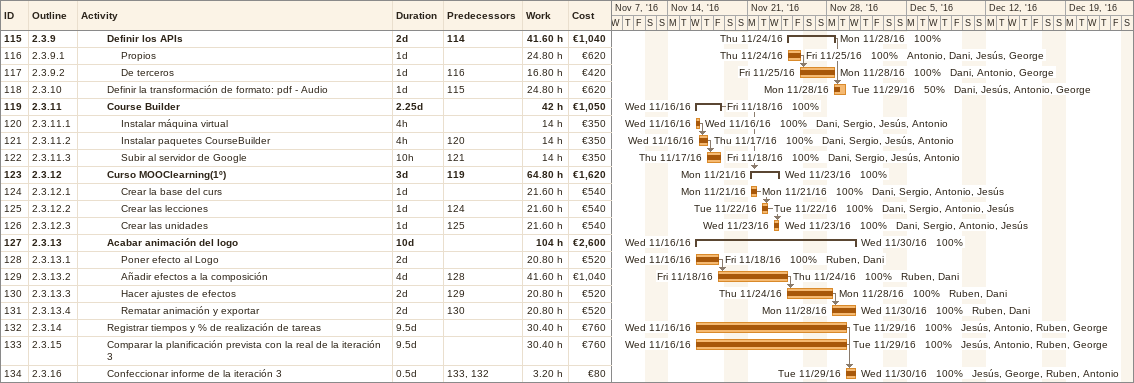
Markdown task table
| ID | WBS | Task | Duration | Start | Finish | Predecessors | Resources | % complete | Work (h) | Cost (€) |
|---|---|---|---|---|---|---|---|---|---|---|
| 115 | 2.3.9 | **Definir los APIs** | 2d | 2016-11-24 | 2016-11-28 | 114 |  | 100 | 41.60 | 1040 |
| 116 | 2.3.9.1 | Propios | 1d | 2016-11-24 | 2016-11-25 |  | Antonio, Dani, Jesús, George | 100 | 24.80 | 620 |
| 117 | 2.3.9.2 | De terceros | 1d | 2016-11-25 | 2016-11-28 | 116 | Dani, Antonio, George | 100 | 16.80 | 420 |
| 118 | 2.3.10 | Definir la transformación de formato: pdf - Audio | 1d | 2016-11-28 | 2016-11-29 | 115 | Dani, Jesús, Antonio, George | 50 | 24.80 | 620 |
| 119 | 2.3.11 | **Course Builder** | 2.25d | 2016-11-16 | 2016-11-18 |  |  | 100 | 42 | 1050 |
| 120 | 2.3.11.1 | Instalar máquina virtual | 4h | 2016-11-16 | 2016-11-16 |  | Dani, Sergio, Jesús, Antonio | 100 | 14 | 350 |
| 121 | 2.3.11.2 | Instalar paquetes CourseBuilder | 4h | 2016-11-16 | 2016-11-17 | 120 | Dani, Sergio, Jesús, Antonio | 100 | 14 | 350 |
| 122 | 2.3.11.3 | Subir al servidor de Google | 10h | 2016-11-17 | 2016-11-18 | 121 | Dani, Sergio, Jesús, Antonio | 100 | 14 | 350 |
| 123 | 2.3.12 | **Curso MOOClearning(1º)** | 3d | 2016-11-21 | 2016-11-23 | 119 |  | 100 | 64.80 | 1620 |
| 124 | 2.3.12.1 | Crear la base del curs | 1d | 2016-11-21 | 2016-11-21 |  | Dani, Sergio, Antonio, Jesús | 100 | 21.60 | 540 |
| 125 | 2.3.12.2 | Crear las lecciones | 1d | 2016-11-22 | 2016-11-22 | 124 | Dani, Sergio, Antonio, Jesús | 100 | 21.60 | 540 |
| 126 | 2.3.12.3 | Crear las unidades | 1d | 2016-11-23 | 2016-11-23 | 125 | Dani, Sergio, Antonio, Jesús | 100 | 21.60 | 540 |
| 127 | 2.3.13 | **Acabar animación del logo** | 10d | 2016-11-16 | 2016-11-30 |  |  | 100 | 104 | 2600 |
| 128 | 2.3.13.1 | Poner efecto al Logo | 2d | 2016-11-16 | 2016-11-18 |  | Ruben, Dani | 100 | 20.80 | 520 |
| 129 | 2.3.13.2 | Añadir efectos a la composición | 4d | 2016-11-18 | 2016-11-24 | 128 | Ruben, Dani | 100 | 41.60 | 1040 |
| 130 | 2.3.13.3 | Hacer ajustes de efectos | 2d | 2016-11-24 | 2016-11-28 | 129 | Ruben, Dani | 100 | 20.80 | 520 |
| 131 | 2.3.13.4 | Rematar animación y exportar | 2d | 2016-11-28 | 2016-11-30 | 130 | Ruben, Dani | 100 | 20.80 | 520 |
| 132 | 2.3.14 | Registrar tiempos y % de realización de tareas | 9.5d | 2016-11-16 | 2016-11-29 |  | Jesús, Antonio, Ruben, George | 100 | 30.40 | 760 |
| 133 | 2.3.15 | Comparar la planificación prevista con la real de la iteración 3 | 9.5d | 2016-11-16 | 2016-11-29 |  | Jesús, Antonio, Ruben, George | 100 | 30.40 | 760 |
| 134 | 2.3.16 | Confeccionar informe de la iteración 3 | 0.5d | 2016-11-29 | 2016-11-30 | 133, 132 | Jesús, George, Ruben, Antonio | 100 | 3.20 | 80 |
